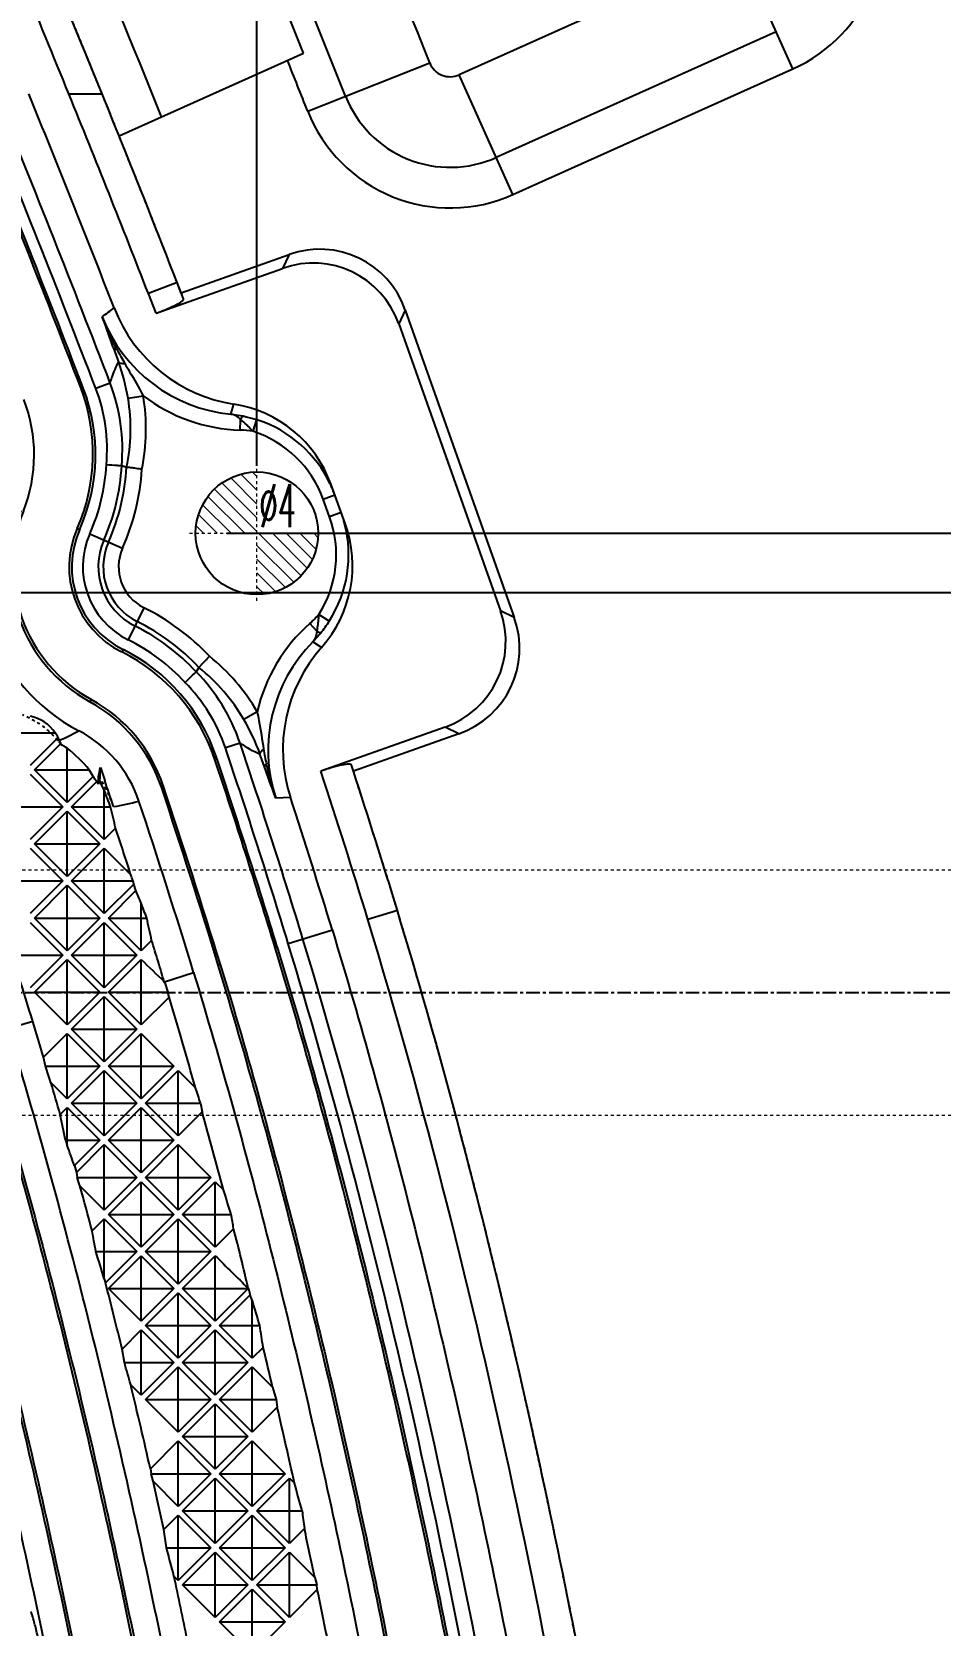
# Model space of a CAD drawing. Header units: millimetres. Extents: x 2089 to 2530, y 1631 to 2074.
# Drawn here: x 2276.1 to 2305.8, y 1880.9 to 1932.9 of the extents above; entities that cross this region are included whole.
import ezdxf

# ---------------------------------------------------------------- set-up
doc = ezdxf.new("R2010")
doc.units = ezdxf.units.MM
doc.linetypes.add('CENTER', pattern=[0.6, 0.375, -0.075, 0.075, -0.075])
doc.linetypes.add('HIDDEN', pattern=[0.2, 0.1, -0.1])
doc.layers.add('cool', color=153, linetype='HIDDEN', lineweight=9)
doc.layers.add('epin', color=13, linetype='Continuous', lineweight=9)
doc.layers.add('DEFAULT_2', color=8, linetype='HIDDEN')
doc.styles.get("Standard").update_dxf_attribs({"font": 'arial.ttf'})
doc.styles.add('TXT05', font='txt.shx', dxfattribs={"width": 0.5, "bigfont": 'gbcbig.shx'})
doc.dimstyles.new('副本 ISO-25-1', dxfattribs={"dimtxt": 5, "dimasz": 5, "dimexe": 0, "dimexo": 0, "dimgap": 0, "dimtad": 1, "dimtxsty": 'Standard', "dimcen": 0, "dimclrd": 4, "dimclre": 4, "dimclrt": 6, "dimazin": 0, "dimtfac": 1, "dimtofl": 0, "dimtmove": 0, "dimatfit": 3, "dimfxl": 0, "dimarcsym": 0})

# ---------------------------------------------------------------- blocks, each defined once
blk = doc.blocks.new('epin_ejp_4')
at = {"layer": 'epin'}
h = blk.add_hatch(dxfattribs=at)
h.set_pattern_fill('_ANSI31', color=123, scale=0.1, angle=90, style=0)
h.set_pattern_definition([(135, (760.4252, 313.6428), (-0.2245064, -0.2245064), [])])
h.paths.add_polyline_path([(0, 2, 0.414214), (-2, 0), (0, 0)])
h.paths.add_polyline_path([(2, 0), (0, 0), (0, -2, 0.414214)])
at = {"layer": 'epin', "color": 1, "linetype": 'CENTER', "ltscale": 0.124395}
for p, q in [((0, -2.2), (0, 2.2)), ((-2.2, 0), (2.2, 0))]:
    blk.add_line(p, q, dxfattribs=at)
at = {"layer": 'epin'}
blk.add_circle((0, 0), 2, dxfattribs=at)
at = {"layer": 'epin', "color": 6, "style": 'TXT05', "width": 0.5}
blk.add_text('%%c4', height=1.4, dxfattribs=at).set_placement((0.08, 0.2))
blk = doc.blocks.new('3')
at = {"color": 1, "linetype": 'CENTER', "ltscale": 1.181757}
blk.add_line((-0.15, -456.331), (189.85, -456.331), dxfattribs=at)
at = {"layer": 'cool', "ltscale": 0.932966}
for p, q in [((14.18, -452.331), (175.52, -452.331)), ((14.18, -460.331), (175.52, -460.331))]:
    blk.add_line(p, q, dxfattribs=at)
blk = doc.blocks.new('*D81')
at = {"color": 4, "linetype": 'Continuous', "lineweight": -2, "transparency": 16777216}
blk.add_line((2319.933, 1901.577), (2357.456, 1901.577), dxfattribs=at)
at = {"layer": 'Defpoints', "color": 0, "transparency": 16777216}
for p in [(2319.933, 1901.577), (2350.286, 1901.577), (2248.301, 1863.577)]:
    blk.add_point(p, dxfattribs=at)
at = {"color": 6, "transparency": 16777216, "insert": (2353.871, 1904.131), "char_height": 5, "attachment_point": 5}
blk.add_mtext('38', dxfattribs=at)
blk = doc.blocks.new('*D104')
at = {"color": 4, "linetype": 'Continuous', "lineweight": -2, "transparency": 16777216}
blk.add_line((2263.119, 1914.627), (2367.196, 1914.627), dxfattribs=at)
at = {"layer": 'Defpoints', "color": 0, "transparency": 16777216}
for p in [(2263.119, 1914.627), (2350.286, 1914.627), (2248.301, 1863.577)]:
    blk.add_point(p, dxfattribs=at)
at = {"color": 6, "transparency": 16777216, "insert": (2358.741, 1917.632), "char_height": 5, "attachment_point": 5}
blk.add_mtext('51,05', dxfattribs=at)
blk = doc.blocks.new('*D105')
at = {"color": 4, "linetype": 'Continuous', "lineweight": -2, "transparency": 16777216}
for p, q in [((2330.286, 1916.555), (2340.286, 1921.944)), ((2340.286, 1921.944), (2367.169, 1921.944)), ((2282.505, 1916.555), (2330.286, 1916.555))]:
    blk.add_line(p, q, dxfattribs=at)
at = {"layer": 'Defpoints', "color": 0, "transparency": 16777216}
for p in [(2350.286, 1921.944), (2282.505, 1916.555), (2248.301, 1863.577)]:
    blk.add_point(p, dxfattribs=at)
at = {"color": 6, "transparency": 16777216, "insert": (2358.728, 1924.949), "char_height": 5, "attachment_point": 5}
blk.add_mtext('52,98', dxfattribs=at)
blk = doc.blocks.new('*D106')
at = {"color": 4, "linetype": 'Continuous', "lineweight": -2, "transparency": 16777216}
blk.add_line((2289.301, 1939.577), (2357.404, 1939.577), dxfattribs=at)
at = {"layer": 'Defpoints', "color": 0, "transparency": 16777216}
for p in [(2289.301, 1939.577), (2350.286, 1939.577), (2248.301, 1863.577)]:
    blk.add_point(p, dxfattribs=at)
at = {"color": 6, "transparency": 16777216, "insert": (2353.845, 1942.13), "char_height": 5, "attachment_point": 5}
blk.add_mtext('76', dxfattribs=at)
blk = doc.blocks.new('*D107')
at = {"color": 4, "linetype": 'Continuous', "lineweight": -2, "transparency": 16777216}
blk.add_line((2248.301, 1951.21), (2367.166, 1951.21), dxfattribs=at)
at = {"layer": 'Defpoints', "color": 0, "transparency": 16777216}
for p in [(2248.301, 1951.21), (2350.286, 1951.21), (2248.301, 1863.577)]:
    blk.add_point(p, dxfattribs=at)
at = {"color": 6, "transparency": 16777216, "insert": (2358.726, 1954.215), "char_height": 5, "attachment_point": 5}
blk.add_mtext('87,63', dxfattribs=at)
blk = doc.blocks.new('*D108')
at = {"color": 4, "linetype": 'Continuous', "lineweight": -2, "transparency": 16777216}
for p, q in [((2248.301, 1967.004), (2330.286, 1967.004)), ((2330.286, 1967.004), (2340.286, 1960.5)), ((2340.286, 1960.5), (2370.573, 1960.5))]:
    blk.add_line(p, q, dxfattribs=at)
at = {"layer": 'Defpoints', "color": 0, "transparency": 16777216}
for p in [(2248.301, 1967.004), (2350.286, 1960.5), (2248.301, 1863.577)]:
    blk.add_point(p, dxfattribs=at)
at = {"color": 6, "transparency": 16777216, "insert": (2360.43, 1963.504), "char_height": 5, "attachment_point": 5}
blk.add_mtext('103,43', dxfattribs=at)
blk = doc.blocks.new('*D109')
at = {"color": 4, "linetype": 'Continuous', "lineweight": -2, "transparency": 16777216}
blk.add_line((2273.301, 1970.577), (2360.863, 1970.577), dxfattribs=at)
at = {"layer": 'Defpoints', "color": 0, "transparency": 16777216}
for p in [(2273.301, 1970.577), (2350.286, 1970.577), (2248.301, 1863.577)]:
    blk.add_point(p, dxfattribs=at)
at = {"color": 6, "transparency": 16777216, "insert": (2355.575, 1973.13), "char_height": 5, "attachment_point": 5}
blk.add_mtext('107', dxfattribs=at)
blk = doc.blocks.new('*D110')
at = {"color": 4, "linetype": 'Continuous', "lineweight": -2, "transparency": 16777216}
blk.add_line((2324.901, 1993.577), (2360.846, 1993.577), dxfattribs=at)
at = {"layer": 'Defpoints', "color": 0, "transparency": 16777216}
for p in [(2324.901, 1993.577), (2350.286, 1993.577), (2248.301, 1863.577)]:
    blk.add_point(p, dxfattribs=at)
at = {"color": 6, "transparency": 16777216, "insert": (2355.566, 1996.132), "char_height": 5, "attachment_point": 5}
blk.add_mtext('130', dxfattribs=at)
blk = doc.blocks.new('*D124')
at = {"color": 4, "linetype": 'Continuous', "lineweight": -2, "transparency": 16777216}
blk.add_line((2289.301, 1942.877), (2289.301, 2024.144), dxfattribs=at)
at = {"layer": 'Defpoints', "color": 0, "transparency": 16777216}
for p in [(2289.301, 2017.746), (2289.301, 1942.877), (2248.301, 1863.577)]:
    blk.add_point(p, dxfattribs=at)
at = {"color": 6, "transparency": 16777216, "insert": (2286.791, 2020.945), "char_height": 5, "attachment_point": 5, "rotation": 90}
blk.add_mtext('41', dxfattribs=at)
blk = doc.blocks.new('*D125')
at = {"color": 4, "linetype": 'Continuous', "lineweight": -2, "transparency": 16777216}
blk.add_line((2283.485, 1918.755), (2283.485, 2034.625), dxfattribs=at)
at = {"layer": 'Defpoints', "color": 0, "transparency": 16777216}
for p in [(2283.485, 2017.746), (2283.485, 1918.755), (2248.301, 1863.577)]:
    blk.add_point(p, dxfattribs=at)
at = {"color": 6, "transparency": 16777216, "insert": (2280.481, 2026.186), "char_height": 5, "attachment_point": 5, "rotation": 90}
blk.add_mtext('35,18', dxfattribs=at)
blk = doc.blocks.new('*D127')
at = {"color": 4, "linetype": 'Continuous', "lineweight": -2, "transparency": 16777216}
blk.add_line((2318.301, 2000.177), (2318.301, 2024.85), dxfattribs=at)
at = {"layer": 'Defpoints', "color": 0, "transparency": 16777216}
for p in [(2318.301, 2017.746), (2318.301, 2000.177), (2248.301, 1863.577)]:
    blk.add_point(p, dxfattribs=at)
at = {"color": 6, "transparency": 16777216, "insert": (2315.748, 2021.298), "char_height": 5, "attachment_point": 5, "rotation": 90}
blk.add_mtext('70', dxfattribs=at)

msp = doc.modelspace()

# ---------------------------------------------------------------- linework, layer by layer
at = {"color": 7, "linetype": 'Continuous'}
for p, q in [((2299.218, 1935.603), (2290.085, 1931.507)), ((2300.969, 1931.698), (2299.218, 1935.603)), ((2300.427, 1932.908), (2291.294, 1928.811)), ((2278.991, 1929.512), (2285.007, 1932.21)), ((2285.143, 1930.32), (2289.122, 1931.898)), ((2291.837, 1927.601), (2290.085, 1931.507)), ((2291.837, 1927.601), (2300.969, 1931.698)), ((2278.991, 1929.512), (2278.928, 1929.668)), ((2281.013, 1924.397), (2284.533, 1925.645)), ((2284.533, 1925.645), (2284.319, 1925.194)), ((2280.193, 1923.732), (2284.319, 1925.194)), ((2280.882, 1924.736), (2279.945, 1924.372)), ((2281.013, 1924.397), (2280.882, 1924.736)), ((2280.193, 1923.732), (2279.945, 1924.372)), ((2281.09, 1924.199), (2281.013, 1924.397)), ((2288.326, 1923.837), (2288.111, 1923.387)), ((2288.326, 1923.837), (2291.881, 1913.81)), ((2288.111, 1923.387), (2291.43, 1914.025)), ((2278.698, 1921.456), (2278.229, 1921.277)), ((2277.737, 1921.309), (2277.822, 1921.284)), ((2279.281, 1920.959), (2279.776, 1921.042)), ((2282.633, 1920.441), (2282.733, 1920.766)), ((2282.942, 1919.918), (2282.953, 1920.266)), ((2283.476, 1920.264), (2283.352, 1919.881)), ((2279.075, 1918.763), (2279.234, 1918.71)), ((2285.646, 1917.672), (2286.024, 1917.809)), ((2286.363, 1916.877), (2285.894, 1918.165)), ((2285.856, 1917.094), (2285.646, 1917.672)), ((2286.234, 1917.231), (2285.856, 1917.094)), ((2277.623, 1916.716), (2277.704, 1916.684)), ((2278.034, 1916.538), (2279.1, 1916.066)), ((2279.799, 1914.13), (2279.28, 1913.085)), ((2285.847, 1913.693), (2285.508, 1913.909)), ((2291.881, 1913.81), (2291.43, 1914.025)), ((2285.445, 1913.353), (2285.212, 1913.615)), ((2279.12, 1912.762), (2279.078, 1912.685)), ((2285.594, 1912.832), (2285.309, 1913.016)), ((2281.591, 1912.179), (2281.502, 1912.037)), ((2278.083, 1911.136), (2278.037, 1911.061)), ((2283.493, 1910.736), (2283.058, 1910.485)), ((2275.021, 1910.049), (2276.902, 1910.049)), ((2277.235, 1909.889), (2277.679, 1910.113)), ((2289.623, 1910.233), (2285.573, 1908.797)), ((2290.073, 1910.018), (2286.631, 1908.797)), ((2290.073, 1910.018), (2289.623, 1910.233)), ((2277.004, 1909.901), (2276.087, 1908.983)), ((2276.229, 1908.841), (2277.086, 1909.699)), ((2277.05, 1909.806), (2277.235, 1909.889)), ((2277.295, 1907.775), (2277.295, 1909.546)), ((2282.934, 1909.715), (2282.458, 1909.554)), ((2282.153, 1909.281), (2282.104, 1909.206)), ((2283.649, 1909.177), (2283.585, 1909.355)), ((2283.743, 1908.911), (2283.649, 1909.177)), ((2286.631, 1908.797), (2286.565, 1908.998)), ((2276.087, 1908.699), (2277.153, 1907.633)), ((2276.229, 1908.841), (2278.014, 1908.841)), ((2277.295, 1907.775), (2276.229, 1908.841)), ((2278.145, 1908.625), (2277.295, 1907.775)), ((2277.437, 1907.633), (2278.257, 1908.453)), ((2278.377, 1908.92), (2278.521, 1908.494)), ((2278.503, 1906.567), (2278.503, 1908.176)), ((2280.428, 1908.325), (2280.378, 1908.251)), ((2284.578, 1907.942), (2284.097, 1907.917)), ((2275.021, 1907.633), (2277.153, 1907.633)), ((2277.153, 1907.633), (2276.087, 1906.567)), ((2276.229, 1906.425), (2277.295, 1907.491)), ((2277.295, 1905.359), (2277.295, 1907.491)), ((2277.295, 1907.491), (2278.361, 1906.425)), ((2277.437, 1907.633), (2278.711, 1907.633)), ((2278.503, 1906.567), (2277.437, 1907.633)), ((2278.875, 1906.939), (2278.503, 1906.567)), ((2276.229, 1906.425), (2278.361, 1906.425)), ((2277.295, 1905.359), (2276.229, 1906.425)), ((2278.361, 1906.425), (2277.295, 1905.359)), ((2276.087, 1906.283), (2277.153, 1905.217)), ((2277.437, 1905.217), (2278.503, 1906.283)), ((2278.503, 1904.151), (2278.503, 1906.283)), ((2278.503, 1906.283), (2279.373, 1905.413)), ((2275.021, 1905.217), (2277.153, 1905.217)), ((2277.153, 1905.217), (2276.087, 1904.151)), ((2276.229, 1904.009), (2277.295, 1905.075)), ((2277.295, 1902.943), (2277.295, 1905.075)), ((2277.295, 1905.075), (2278.361, 1904.009)), ((2277.437, 1905.217), (2279.446, 1905.217)), ((2278.503, 1904.151), (2277.437, 1905.217)), ((2279.469, 1905.117), (2278.503, 1904.151)), ((2278.645, 1904.009), (2279.538, 1904.901)), ((2279.469, 1905.117), (2279.446, 1905.217)), ((2279.538, 1904.901), (2279.469, 1905.117)), ((2279.711, 1902.943), (2279.711, 1904.498)), ((2276.087, 1903.867), (2277.153, 1902.801)), ((2276.229, 1904.009), (2278.361, 1904.009)), ((2277.295, 1902.943), (2276.229, 1904.009)), ((2278.361, 1904.009), (2277.295, 1902.943)), ((2277.437, 1902.801), (2278.503, 1903.867)), ((2278.503, 1901.735), (2278.503, 1903.867)), ((2278.503, 1903.867), (2279.569, 1902.801)), ((2278.645, 1904.009), (2279.89, 1904.009)), ((2279.711, 1902.943), (2278.645, 1904.009)), ((2288.067, 1904.254), (2287.105, 1903.961)), ((2280.049, 1903.281), (2279.711, 1902.943)), ((2285.946, 1903.609), (2284.508, 1903.171)), ((2275.471, 1902.801), (2277.153, 1902.801)), ((2277.153, 1902.801), (2276.087, 1901.735)), ((2277.437, 1902.801), (2279.569, 1902.801)), ((2278.503, 1901.735), (2277.437, 1902.801)), ((2279.569, 1902.801), (2278.503, 1901.735)), ((2284.147, 1903.061), (2284.08, 1903.041)), ((2276.229, 1901.593), (2277.295, 1902.659)), ((2277.295, 1900.527), (2277.295, 1902.659)), ((2277.295, 1902.659), (2278.361, 1901.593)), ((2278.645, 1901.593), (2279.711, 1902.659)), ((2279.711, 1900.527), (2279.711, 1902.659)), ((2280.465, 1901.932), (2281.42, 1902.232)), ((2282.291, 1902.497), (2282.224, 1902.476)), ((2280.477, 1901.893), (2280.583, 1901.593)), ((2276.229, 1901.593), (2278.361, 1901.593)), ((2277.295, 1900.527), (2276.229, 1901.593)), ((2278.361, 1901.593), (2277.295, 1900.527)), ((2277.437, 1900.385), (2278.503, 1901.451)), ((2278.503, 1899.319), (2278.503, 1901.451)), ((2278.503, 1901.451), (2279.569, 1900.385)), ((2278.645, 1901.593), (2280.583, 1901.593)), ((2279.711, 1900.527), (2278.645, 1901.593)), ((2280.617, 1901.432), (2279.711, 1900.527)), ((2280.617, 1901.432), (2280.583, 1901.593)), ((2276.172, 1900.635), (2275.374, 1900.392)), ((2276.522, 1899.469), (2277.295, 1900.243)), ((2277.295, 1898.111), (2277.295, 1900.243)), ((2277.295, 1900.243), (2278.361, 1899.177)), ((2277.437, 1900.385), (2279.569, 1900.385)), ((2278.503, 1899.319), (2277.437, 1900.385)), ((2279.569, 1900.385), (2278.503, 1899.319)), ((2278.645, 1899.177), (2279.711, 1900.243)), ((2279.711, 1898.111), (2279.711, 1900.243)), ((2279.711, 1900.243), (2280.777, 1899.177)), ((2276.586, 1899.177), (2276.522, 1899.469)), ((2276.586, 1899.177), (2278.361, 1899.177)), ((2278.361, 1899.177), (2277.295, 1898.111)), ((2278.645, 1899.177), (2280.777, 1899.177)), ((2279.711, 1898.111), (2278.645, 1899.177)), ((2280.777, 1899.177), (2279.711, 1898.111)), ((2277.295, 1898.111), (2276.766, 1898.64)), ((2277.437, 1897.969), (2278.503, 1899.034)), ((2278.503, 1896.903), (2278.503, 1899.034)), ((2278.503, 1899.034), (2279.569, 1897.969)), ((2279.853, 1897.969), (2280.919, 1899.034)), ((2280.919, 1896.903), (2280.919, 1899.034)), ((2280.919, 1899.034), (2281.481, 1898.473)), ((2277.066, 1897.598), (2277.295, 1897.826)), ((2277.295, 1896.586), (2277.295, 1897.826)), ((2277.295, 1897.826), (2278.361, 1896.76)), ((2278.503, 1896.903), (2277.437, 1897.969)), ((2277.437, 1897.969), (2279.569, 1897.969)), ((2279.569, 1897.969), (2278.503, 1896.903)), ((2278.645, 1896.76), (2279.711, 1897.826)), ((2279.711, 1895.694), (2279.711, 1897.826)), ((2279.711, 1897.826), (2280.777, 1896.76)), ((2279.853, 1897.969), (2281.649, 1897.969)), ((2280.919, 1896.903), (2279.853, 1897.969)), ((2281.702, 1897.685), (2280.919, 1896.903)), ((2281.649, 1897.969), (2281.702, 1897.685)), ((2277.239, 1896.76), (2277.295, 1896.586)), ((2277.239, 1896.76), (2278.361, 1896.76)), ((2278.361, 1896.76), (2277.533, 1895.933)), ((2277.595, 1895.71), (2278.503, 1896.618)), ((2278.503, 1894.486), (2278.503, 1896.618)), ((2278.503, 1896.618), (2279.569, 1895.552)), ((2279.711, 1895.694), (2278.645, 1896.76)), ((2278.645, 1896.76), (2280.777, 1896.76)), ((2280.777, 1896.76), (2279.711, 1895.694)), ((2279.853, 1895.552), (2280.919, 1896.618)), ((2280.919, 1894.486), (2280.919, 1896.618)), ((2280.919, 1896.618), (2281.985, 1895.552)), ((2277.533, 1895.933), (2277.595, 1895.71)), ((2277.595, 1895.71), (2277.626, 1895.552)), ((2277.626, 1895.552), (2279.569, 1895.552)), ((2277.713, 1895.276), (2277.626, 1895.552)), ((2279.569, 1895.552), (2278.503, 1894.486)), ((2280.919, 1894.486), (2279.853, 1895.552)), ((2279.853, 1895.552), (2281.985, 1895.552)), ((2281.985, 1895.552), (2280.919, 1894.486)), ((2278.503, 1894.486), (2277.713, 1895.276)), ((2278.645, 1894.344), (2279.711, 1895.41)), ((2279.711, 1893.278), (2279.711, 1895.41)), ((2279.711, 1895.41), (2280.777, 1894.344)), ((2281.061, 1894.344), (2282.127, 1895.41)), ((2282.127, 1893.278), (2282.127, 1895.41)), ((2282.127, 1895.41), (2282.393, 1895.145)), ((2278.107, 1893.806), (2278.503, 1894.202)), ((2278.503, 1892.241), (2278.503, 1894.202)), ((2278.503, 1894.202), (2279.569, 1893.136)), ((2279.711, 1893.278), (2278.645, 1894.344)), ((2278.645, 1894.344), (2280.777, 1894.344)), ((2280.777, 1894.344), (2279.711, 1893.278)), ((2279.853, 1893.136), (2280.919, 1894.202)), ((2280.919, 1892.07), (2280.919, 1894.202)), ((2280.919, 1894.202), (2281.985, 1893.136)), ((2282.127, 1893.278), (2281.061, 1894.344)), ((2281.061, 1894.344), (2282.645, 1894.344)), ((2282.725, 1893.876), (2282.127, 1893.278)), ((2278.232, 1893.136), (2279.569, 1893.136)), ((2279.569, 1893.136), (2278.546, 1892.114)), ((2278.645, 1891.928), (2279.711, 1892.994)), ((2279.711, 1890.862), (2279.711, 1892.994)), ((2279.711, 1892.994), (2280.777, 1891.928)), ((2280.919, 1892.07), (2279.853, 1893.136)), ((2279.853, 1893.136), (2281.985, 1893.136)), ((2281.985, 1893.136), (2280.919, 1892.07)), ((2281.061, 1891.928), (2282.127, 1892.994)), ((2282.127, 1890.862), (2282.127, 1892.994)), ((2278.503, 1892.241), (2278.546, 1892.114)), ((2279.711, 1890.862), (2278.645, 1891.928)), ((2278.645, 1891.928), (2280.777, 1891.928)), ((2280.777, 1891.928), (2279.711, 1890.862)), ((2282.127, 1890.862), (2281.061, 1891.928)), ((2281.061, 1891.928), (2283.198, 1891.925)), ((2283.203, 1891.929), (2282.127, 1890.862)), ((2279.853, 1890.72), (2280.919, 1891.786)), ((2280.919, 1889.654), (2280.919, 1891.786)), ((2280.919, 1891.786), (2281.985, 1890.72)), ((2282.269, 1890.72), (2283.27, 1891.721)), ((2283.335, 1891.536), (2283.27, 1891.721)), ((2283.335, 1889.654), (2283.335, 1891.536)), ((2279.087, 1889.953), (2279.711, 1890.578)), ((2279.711, 1888.446), (2279.711, 1890.578)), ((2279.711, 1890.578), (2280.777, 1889.512)), ((2279.853, 1890.72), (2281.985, 1890.72)), ((2280.919, 1889.654), (2279.853, 1890.72)), ((2281.985, 1890.72), (2280.919, 1889.654)), ((2281.061, 1889.512), (2282.127, 1890.578)), ((2282.127, 1888.446), (2282.127, 1890.578)), ((2282.127, 1890.578), (2283.193, 1889.512)), ((2282.269, 1890.72), (2283.579, 1890.72)), ((2283.335, 1889.654), (2282.269, 1890.72)), ((2279.161, 1889.512), (2279.087, 1889.953)), ((2283.689, 1890.007), (2283.335, 1889.654)), ((2279.161, 1889.512), (2280.777, 1889.512)), ((2280.777, 1889.512), (2279.711, 1888.446)), ((2279.853, 1888.304), (2280.919, 1889.37)), ((2280.919, 1887.238), (2280.919, 1889.37)), ((2280.919, 1889.37), (2281.985, 1888.304)), ((2281.061, 1889.512), (2283.193, 1889.512)), ((2282.127, 1888.446), (2281.061, 1889.512)), ((2283.193, 1889.512), (2282.127, 1888.446)), ((2282.269, 1888.304), (2283.335, 1889.37)), ((2283.335, 1887.238), (2283.335, 1889.37)), ((2283.335, 1889.37), (2283.997, 1888.708)), ((2279.711, 1888.446), (2279.368, 1888.789)), ((2283.997, 1888.708), (2284.113, 1888.304)), ((2279.853, 1888.304), (2281.985, 1888.304)), ((2280.919, 1887.238), (2279.853, 1888.304)), ((2281.985, 1888.304), (2280.919, 1887.238)), ((2282.269, 1888.304), (2284.113, 1888.304)), ((2283.335, 1887.238), (2282.269, 1888.304)), ((2284.113, 1888.304), (2284.15, 1888.052)), ((2281.061, 1887.096), (2282.127, 1888.162)), ((2282.127, 1886.03), (2282.127, 1888.162)), ((2282.127, 1888.162), (2283.193, 1887.096)), ((2284.15, 1888.052), (2283.335, 1887.238)), ((2280.009, 1886.043), (2280.919, 1886.954)), ((2280.919, 1884.822), (2280.919, 1886.954)), ((2280.919, 1886.954), (2281.985, 1885.888)), ((2281.061, 1887.096), (2283.193, 1887.096)), ((2282.127, 1886.03), (2281.061, 1887.096)), ((2283.193, 1887.096), (2282.127, 1886.03)), ((2282.269, 1885.888), (2283.335, 1886.954)), ((2283.335, 1884.822), (2283.335, 1886.954)), ((2283.335, 1886.954), (2284.401, 1885.888)), ((2280.009, 1886.043), (2280.033, 1885.888)), ((2280.033, 1885.888), (2281.985, 1885.888)), ((2280.1, 1885.641), (2280.033, 1885.888)), ((2280.919, 1884.822), (2280.1, 1885.641)), ((2281.985, 1885.888), (2280.919, 1884.822)), ((2281.061, 1884.679), (2282.127, 1885.745)), ((2282.127, 1883.614), (2282.127, 1885.745)), ((2282.127, 1885.745), (2283.193, 1884.679)), ((2282.269, 1885.888), (2284.401, 1885.888)), ((2283.335, 1884.822), (2282.269, 1885.888)), ((2284.401, 1885.888), (2283.335, 1884.822)), ((2283.478, 1884.679), (2284.544, 1885.745)), ((2284.544, 1883.614), (2284.544, 1885.745)), ((2284.544, 1885.745), (2284.71, 1885.579)), ((2281.061, 1884.679), (2283.193, 1884.679)), ((2282.127, 1883.614), (2281.061, 1884.679)), ((2283.193, 1884.679), (2282.127, 1883.614)), ((2283.478, 1884.679), (2284.957, 1884.679)), ((2284.544, 1883.614), (2283.478, 1884.679)), ((2280.45, 1884.068), (2280.919, 1884.537)), ((2280.919, 1882.405), (2280.919, 1884.537)), ((2280.919, 1884.537), (2281.985, 1883.471)), ((2282.269, 1883.471), (2283.335, 1884.537)), ((2283.335, 1882.405), (2283.335, 1884.537)), ((2283.335, 1884.537), (2284.401, 1883.471)), ((2285.033, 1884.103), (2284.544, 1883.614)), ((2280.537, 1883.471), (2281.985, 1883.471)), ((2281.985, 1883.471), (2280.919, 1882.405)), ((2281.061, 1882.263), (2282.127, 1883.329)), ((2282.127, 1881.197), (2282.127, 1883.329)), ((2282.127, 1883.329), (2283.193, 1882.263)), ((2282.269, 1883.471), (2284.401, 1883.471)), ((2283.335, 1882.405), (2282.269, 1883.471)), ((2284.401, 1883.471), (2283.335, 1882.405)), ((2283.478, 1882.263), (2284.544, 1883.329)), ((2284.544, 1881.197), (2284.544, 1883.329)), ((2284.544, 1883.329), (2285.374, 1882.499)), ((2280.919, 1882.405), (2280.779, 1882.545)), ((2285.374, 1882.499), (2285.436, 1882.263)), ((2281.061, 1882.263), (2283.193, 1882.263)), ((2282.127, 1881.197), (2281.061, 1882.263)), ((2283.193, 1882.263), (2282.127, 1881.197)), ((2282.269, 1881.055), (2283.335, 1882.121)), ((2283.335, 1879.989), (2283.335, 1882.121)), ((2283.335, 1882.121), (2284.401, 1881.055)), ((2283.478, 1882.263), (2285.436, 1882.263)), ((2284.544, 1881.197), (2283.478, 1882.263)), ((2285.455, 1882.109), (2284.544, 1881.197)), ((2285.455, 1882.109), (2285.436, 1882.263)), ((2282.269, 1881.055), (2284.401, 1881.055)), ((2283.335, 1879.989), (2282.269, 1881.055)), ((2284.401, 1881.055), (2283.335, 1879.989))]:
    msp.add_line(p, q, dxfattribs=at)
msp.add_circle((2283.485, 1916.555), 2, dxfattribs=at)
for centre, radius, start, end in [((1867.465, 1764.662), 453.61, 21.63415, 23.77884), ((1867.465, 1764.662), 449.903, 21.86424, 23.77512), ((1867.465, 1764.662), 450.655, 21.63415, 23.77884), ((1867.465, 1764.662), 444.829, 21.83807, 23.77076), ((2298.923, 1936.26), 5, 294.1572, 21.6885), ((1780.688, 1728.77), 537.218, 21.96004, 22.73977), ((1867.465, 1764.662), 449.329, 21.63415, 21.86131), ((2289.79, 1932.164), 0.719, 201.6341, 294.1572), ((1871.396, 1765.493), 435.191, 20.97996, 22.3332), ((1871.338, 1765.471), 435.324, 20.97279, 22.33318), ((1866.052, 1763.333), 441.403, 20.9667, 22.30896), ((1867.398, 1763.86), 440.459, 20.96519, 22.28517), ((1855.691, 1759.161), 454.076, 21.27311, 22.22187), ((1860.435, 1761.019), 450.192, 21.27543, 22.16761), ((2289.79, 1932.164), 3.674, 201.6341, 294.1572), ((2289.79, 1932.164), 5, 201.6341, 294.1572), ((1870.213, 1764.886), 440.682, 21.26813, 21.93594), ((2283.118, 1925.438), 5.02, 201.264, 264.4554), ((2283.506, 1925.727), 5.021, 201.2667, 261.1737), ((2478.055, 1994.53), 211.834, 199.84446, 199.98093), ((2288.308, 1927.48), 10.604, 207.6561, 210.5039), ((2272.532, 1919.833), 6.843, 9.4705, 19.7478), ((2273.042, 1919.292), 6.055, 354.9821, 20.9394), ((2271.197, 1919.118), 5.021, 338.4708, 21.0319), ((2272.112, 1919.151), 6.025, 336.1627, 20.9887), ((2272.196, 1919.126), 6.025, 336.0961, 20.9807), ((2273.04, 1919.293), 5.556, 354.8815, 20.9253), ((2273.293, 1919.961), 6.071, 348.1081, 9.4632), ((2273.307, 1919.96), 6.559, 348.4278, 9.5017), ((2283.121, 1925.441), 5.526, 232.7531, 268.1436), ((2282.113, 1916.79), 4.024, 19.984, 81.0968), ((2282.824, 1916.315), 3.605, 81.5712, 88.1294), ((2280.55, 1917.365), 3.767, 41.9173, 44.8524), ((2282.242, 1916.434), 3.621, 19.989, 72.1501), ((2282.251, 1916.461), 3.995, 71.506, 72.1565), ((2282.243, 1916.434), 4.023, 25.3527, 71.5121), ((2272.197, 1919.126), 6.385, 336.0974, 357.0537), ((2272.197, 1919.126), 6.887, 336.0929, 356.9773), ((2272.195, 1919.126), 7.051, 336.0953, 356.6184), ((2272.195, 1919.126), 7.553, 336.0947, 356.3372), ((2280.461, 1915.463), 6.03, 157.1449, 242.4567), ((2280.461, 1915.463), 5.025, 158.5138, 241.1626), ((2280.461, 1915.463), 4.937, 158.4644, 241.2109), ((2282.453, 1915.854), 3.621, 327.5067, 20.0121), ((2282.582, 1915.5), 4.024, 318.4907, 20.0157), ((2282.454, 1915.854), 4.023, 327.4985, 14.678), ((2280.461, 1915.463), 3.103, 156.1657, 243.5239), ((2280.461, 1915.463), 3.015, 156.0866, 243.5967), ((2280.461, 1915.463), 2.655, 156.0812, 243.6048), ((2280.461, 1915.463), 2.152, 156.0925, 243.5967), ((2280.461, 1915.463), 1.99, 156.0925, 243.5967), ((2280.461, 1915.463), 1.488, 156.0959, 243.6076), ((2276.441, 1907.366), 7.049, 43.0631, 63.5969), ((2276.44, 1907.365), 7.553, 43.3457, 63.5925), ((2282.824, 1916.315), 3.605, 311.4935, 318.1185), ((2282.324, 1915.938), 4.178, 320.9861, 327.4855), ((2276.44, 1907.365), 6.888, 42.708, 63.595), ((2288.871, 1909.476), 5.524, 131.479, 166.8163), ((2276.391, 1907.292), 6.025, 18.5273, 63.5223), ((2276.441, 1907.366), 6.025, 18.5368, 63.5972), ((2276.441, 1907.366), 6.386, 42.6378, 63.5919), ((2288.869, 1909.476), 5.02, 135.1544, 198.0905), ((2289.351, 1909.501), 5.021, 138.4153, 198.0866), ((2277.813, 1907.426), 6.071, 30.2526, 51.5281), ((2277.826, 1907.438), 6.557, 30.2033, 51.2175), ((2277.195, 1907.778), 5.555, 18.6451, 44.7806), ((2277.197, 1907.781), 6.054, 18.6322, 44.6754), ((2275.615, 1906.662), 5.021, 18.446, 61.1607), ((2275.665, 1906.735), 5.021, 18.4557, 61.211), ((2275.819, 1906.544), 4.025, 18.4958, 62.5772), ((2277.225, 1907.075), 6.757, 19.7247, 30.3156), ((2275.79, 1909.289), 1.359, 17.5214, 26.7276), ((2274.698, 1905.524), 4.788, 57.1483, 59.9781), ((2274.633, 1906.113), 4.344, 38.912, 52.2173), ((2067.864, 1837.148), 226.48, 16.94872, 18.64478), ((2067.858, 1837.147), 226.989, 16.9486, 18.64474), ((2285.368, 1913.349), 4.374, 236.1897, 245.9505), ((2294.242, 1911.214), 10.673, 189.1483, 191.7931), ((2052.367, 1832.186), 242.305, 17.00295, 18.53394), ((2052.367, 1832.186), 242.375, 17.00294, 18.54697), ((2274.859, 1906.778), 3.769, 29.3445, 33.1875), ((2274.84, 1906.341), 4.018, 31.7288, 34.6575), ((2274.831, 1905.842), 4.308, 36.0025, 37.3165), ((2275.464, 1908.525), 2.856, 356.9687, 2.0892), ((2275.689, 1909.389), 2.817, 338.8713, 341.46), ((2275.79, 1909.289), 2.613, 345.3683, 351.8699), ((2274.419, 1908.868), 3.958, 354.5737, 0.7483), ((2064.765, 1836.172), 225.66, 18.46414, 18.69259), ((2050.975, 1831.829), 246.902, 16.98681, 18.16394), ((2069.634, 1837.741), 228.335, 16.93566, 18.1313), ((2053.584, 1832.578), 239.086, 16.99913, 18.45204), ((2053.584, 1832.578), 239.157, 16.99913, 18.46506), ((2067.877, 1837.136), 227.976, 16.95242, 18.09445), ((2276.66, 1919.653), 12.203, 280.1381, 284.12), ((2064.722, 1836.159), 226.548, 16.9569, 18.44056), ((2064.771, 1836.174), 225.496, 17.88168, 18.2896), ((2077.094, 1840.053), 208.091, 16.92549, 17.34852), ((2100.698, 1847.287), 187.89, 15.80881, 16.74886), ((2107.106, 1849.194), 176.719, 16.52877, 16.9232), ((2090.573, 1836.377), 196.327, 18.48975, 18.65508), ((2098.165, 1846.564), 186.039, 15.92149, 16.25539), ((2077.347, 1830.188), 215.251, 18.3541, 18.49567), ((2080.653, 1856.799), 200.606, 11.49053, 11.73472), ((2083.5, 1842.446), 205.756, 14.84008, 15.57312), ((2099.685, 1831.39), 189.198, 19.94626, 20.15681), ((2079.658, 1841.42), 205.247, 14.78746, 15.21237), ((2058.357, 1824.043), 235.048, 17.4031, 17.60779), ((2053.63, 1855.149), 232.345, 9.59476, 9.71196), ((2059.73, 1852.725), 222.207, 10.47835, 10.65408), ((2055.886, 1825.341), 232.452, 16.72625, 16.95684), ((2060.24, 1836.394), 225.305, 13.75201, 14.31831), ((2036.863, 1817.457), 257.364, 16.53889, 16.72841), ((2030.865, 1851.498), 255.739, 8.66063, 8.82218), ((2044.552, 1832.58), 245.935, 13.19247, 13.50351), ((2034.179, 1818.959), 254.939, 15.8969, 16.06597), ((2038.734, 1831.199), 247.43, 12.8063, 13.45912), ((2028.746, 1828.912), 262.161, 12.48314, 13.03731), ((2022.421, 1827.489), 264.159, 12.36775, 12.7172), ((1996.519, 1805.934), 298.994, 15.27011, 15.44889), ((1997.083, 1842.47), 286.404, 8.23072, 8.35135), ((2008.425, 1824.442), 282.968, 11.83955, 12.17144), ((1993.268, 1807.775), 297.074, 14.57747, 14.7621), ((2006.886, 1824.114), 280.057, 11.60526, 12.04272), ((2002.565, 1823.222), 288.954, 11.22363, 11.75884)]:
    msp.add_arc(centre, radius, start, end, dxfattribs=at)
for centre, major_axis, ratio, start_param, end_param in [((2285.49, 1922.77), (1.316, 2.761), 0.980815, -0.775713, 0.775713), ((2285.275, 1922.319), (-1.316, -2.761), 0.980815, 2.36588, 3.917306), ((2288.555, 1913.068), (-2.761, 1.316), 0.980815, 2.36588, 3.917306), ((2289.006, 1912.854), (2.761, -1.316), 0.980815, -0.775713, 0.775713), ((2275.852, 1909.352), (0.891, 0.891), 0.997558, -0.199128, 0.599247), ((2275.856, 1909.223), (-0.945, 0.945), 0.997558, -1.822597, -1.687408), ((2275.721, 1909.359), (0.997, -0.997), 0.997558, 1.008834, 1.030171), ((2080.759, 1820.13), (160.593, -146.699), 0.994255, 1.161221, 1.162828), ((2046.536, 1817.85), (171.211, 181.017), 0.995065, -0.44616, -0.443819), ((2047.258, 1853.78), (-160.072, 176.917), 0.994803, -2.078427, -2.075434), ((2046.548, 1817.863), (171.087, 180.886), 0.995065, -0.456347, -0.455505), ((2080.731, 1820.156), (160.327, -146.456), 0.994255, 1.143306, 1.145331), ((2046.548, 1817.863), (171.087, 180.886), 0.995065, -0.461538, -0.459438), ((2047.234, 1853.807), (-160.314, 177.184), 0.994803, -2.094602, -2.09148)]:
    msp.add_ellipse(centre, major_axis=major_axis, ratio=ratio, start_param=start_param, end_param=end_param, dxfattribs=at)
for points, knots in [([(2277.351, 1930.884), (2276.34, 1933.366), (2274.283, 1938.313), (2272.168, 1943.237), (2271.056, 1945.674)], [0, 0, 0, 0, 0.500151, 1, 1, 1, 1]), ([(2277.351, 1930.884), (2277.481, 1930.884), (2277.725, 1930.891), (2278.052, 1930.889), (2278.282, 1930.89), (2278.398, 1930.889), (2278.432, 1930.89)], [0, 0, 0, 0, 0.360936, 0.678274, 0.905628, 1, 1, 1, 1]), ([(2280.193, 1923.732), (2280.315, 1923.775), (2280.537, 1923.86), (2280.792, 1923.975), (2280.952, 1924.064), (2281.023, 1924.11), (2281.063, 1924.145), (2281.084, 1924.167), (2281.094, 1924.189), (2281.09, 1924.199)], [0, 0, 0, 0, 0.37524, 0.693119, 0.815512, 0.907685, 0.941804, 0.967965, 1, 1, 1, 1]), ([(2278.8, 1922.62), (2278.77, 1922.704), (2278.649, 1923.037), (2278.53, 1923.37), (2278.44, 1923.618)], [0, 0, 0, 0, 0.25353, 1, 1, 1, 1]), ([(2278.8, 1922.62), (2278.804, 1922.612), (2278.834, 1922.577), (2278.881, 1922.564), (2278.916, 1922.559)], [0, 0, 0, 0, 0.20173, 1, 1, 1, 1]), ([(2278.698, 1921.457), (2278.718, 1921.52), (2278.795, 1921.755), (2278.889, 1921.984), (2278.972, 1922.145)], [0, 0, 0, 0, 0.267836, 1, 1, 1, 1]), ([(2278.972, 1922.145), (2278.985, 1922.122), (2279.059, 1922.092), (2279.128, 1922.095), (2279.172, 1922.098)], [0, 0, 0, 0, 0.377412, 1, 1, 1, 1]), ([(2279.172, 1922.098), (2279.225, 1922.007), (2279.432, 1921.658), (2279.638, 1921.308), (2279.776, 1921.042)], [0, 0, 0, 0, 0.260717, 1, 1, 1, 1]), ([(2282.632, 1920.442), (2282.666, 1920.438), (2282.797, 1920.423), (2282.926, 1920.401), (2283.022, 1920.382)], [0, 0, 0, 0, 0.259353, 1, 1, 1, 1]), ([(2282.953, 1920.266), (2282.905, 1920.311), (2282.81, 1920.391), (2282.69, 1920.433), (2282.633, 1920.441)], [0, 0, 0, 0, 0.530124, 1, 1, 1, 1]), ([(2283.022, 1920.382), (2283.017, 1920.382), (2283.004, 1920.372), (2282.979, 1920.335), (2282.964, 1920.296), (2282.953, 1920.266)], [0, 0, 0, 0, 0.111035, 0.309592, 1, 1, 1, 1]), ([(2283.22, 1920.021), (2283.198, 1920.044), (2283.111, 1920.128), (2283.021, 1920.209), (2282.953, 1920.266)], [0, 0, 0, 0, 0.260813, 1, 1, 1, 1]), ([(2283.022, 1920.382), (2283.058, 1920.374), (2283.211, 1920.341), (2283.362, 1920.3), (2283.476, 1920.264)], [0, 0, 0, 0, 0.239009, 1, 1, 1, 1]), ([(2278.573, 1918.798), (2278.69, 1918.79), (2278.858, 1918.777), (2279.025, 1918.767), (2279.075, 1918.763)], [0, 0, 0, 0, 0.70096, 1, 1, 1, 1]), ([(2279.733, 1918.644), (2279.67, 1918.652), (2279.553, 1918.668), (2279.4, 1918.688), (2279.297, 1918.704), (2279.247, 1918.708), (2279.234, 1918.71)], [0, 0, 0, 0, 0.378313, 0.700612, 0.918805, 1, 1, 1, 1]), ([(2285.445, 1913.353), (2285.453, 1913.396), (2285.471, 1913.508), (2285.495, 1913.693), (2285.504, 1913.836), (2285.508, 1913.909)], [0, 0, 0, 0, 0.234385, 0.610637, 1, 1, 1, 1]), ([(2285.309, 1913.017), (2285.329, 1913.038), (2285.366, 1913.084), (2285.405, 1913.165), (2285.429, 1913.255), (2285.44, 1913.319), (2285.445, 1913.353)], [0, 0, 0, 0, 0.240199, 0.474447, 0.724032, 1, 1, 1, 1]), ([(2285.57, 1913.309), (2285.55, 1913.283), (2285.466, 1913.183), (2285.378, 1913.086), (2285.309, 1913.015)], [0, 0, 0, 0, 0.24789, 1, 1, 1, 1]), ([(2285.57, 1913.309), (2285.566, 1913.305), (2285.549, 1913.305), (2285.507, 1913.318), (2285.471, 1913.337), (2285.445, 1913.353)], [0, 0, 0, 0, 0.119736, 0.327815, 1, 1, 1, 1]), ([(2281.591, 1912.179), (2281.599, 1912.19), (2281.621, 1912.21), (2281.654, 1912.248), (2281.716, 1912.314), (2281.81, 1912.416), (2281.89, 1912.502), (2281.933, 1912.549)], [0, 0, 0, 0, 0.081187, 0.17486, 0.299389, 0.621674, 1, 1, 1, 1]), ([(2281.139, 1911.69), (2281.182, 1911.732), (2281.304, 1911.846), (2281.426, 1911.96), (2281.501, 1912.036)], [0, 0, 0, 0, 0.362345, 1, 1, 1, 1]), ([(2283.493, 1910.736), (2283.513, 1910.64), (2283.593, 1910.235), (2283.654, 1909.827), (2283.704, 1909.516)], [0, 0, 0, 0, 0.238029, 1, 1, 1, 1]), ([(2283.585, 1909.355), (2283.581, 1909.381), (2283.617, 1909.45), (2283.67, 1909.492), (2283.704, 1909.517)], [0, 0, 0, 0, 0.380341, 1, 1, 1, 1]), ([(2283.743, 1908.911), (2283.742, 1908.92), (2283.742, 1908.966), (2283.77, 1909.006), (2283.794, 1909.032)], [0, 0, 0, 0, 0.199493, 1, 1, 1, 1]), ([(2286.565, 1908.998), (2286.561, 1909.009), (2286.54, 1909.019), (2286.509, 1909.024), (2286.457, 1909.026), (2286.372, 1909.017), (2286.192, 1908.985), (2285.921, 1908.914), (2285.694, 1908.84), (2285.573, 1908.797)], [0, 0, 0, 0, 0.032054, 0.058171, 0.092233, 0.184297, 0.306625, 0.624473, 1, 1, 1, 1]), ([(2284.098, 1907.916), (2284.069, 1907.998), (2283.951, 1908.33), (2283.832, 1908.661), (2283.743, 1908.911)], [0, 0, 0, 0, 0.247046, 1, 1, 1, 1]), ([(2295.28, 1866.612), (2294.325, 1872.918), (2292.057, 1885.474), (2288.96, 1897.863), (2287.105, 1903.961)], [0, 0, 0, 0, 0.500126, 1, 1, 1, 1]), ([(2296.274, 1866.762), (2295.588, 1871.288), (2294.086, 1879.993), (2291.368, 1892.501), (2289.222, 1900.454), (2288.066, 1904.254)], [0, 0, 0, 0, 0.358081, 0.690819, 1, 1, 1, 1]), ([(2280.46, 1901.93), (2280.392, 1902.155), (2280.261, 1902.607), (2280.119, 1903.056), (2280.049, 1903.281)], [0, 0, 0, 0, 0.500002, 1, 1, 1, 1]), ([(2293.069, 1866.436), (2292.123, 1872.66), (2289.876, 1885.058), (2286.821, 1897.292), (2284.988, 1903.317)], [0, 0, 0, 0, 0.499935, 1, 1, 1, 1]), ([(2285.946, 1903.609), (2286.87, 1900.574), (2288.56, 1894.456), (2290.719, 1885.186), (2292.563, 1875.848), (2293.605, 1869.588), (2294.08, 1866.452)], [0, 0, 0, 0, 0.249999, 0.499999, 0.749999, 1, 1, 1, 1]), ([(2292.31, 1865.097), (2291.835, 1868.3), (2290.79, 1874.693), (2288.93, 1884.229), (2286.742, 1893.696), (2285.023, 1899.943), (2284.08, 1903.041)], [0, 0, 0, 0, 0.249998, 0.5, 0.750004, 1, 1, 1, 1]), ([(2284.147, 1903.061), (2285.092, 1899.957), (2286.814, 1893.697), (2289.006, 1884.21), (2290.869, 1874.654), (2291.914, 1868.247), (2292.39, 1865.037)], [0, 0, 0, 0, 0.249996, 0.5, 0.750002, 1, 1, 1, 1]), ([(2292.573, 1866.36), (2292.101, 1869.467), (2290.056, 1881.865), (2287.251, 1894.155), (2284.508, 1903.171)], [0, 0, 0, 0, 0.250091, 1, 1, 1, 1]), ([(2281.42, 1902.232), (2282.306, 1899.32), (2283.931, 1893.452), (2286.012, 1884.561), (2287.795, 1875.605), (2288.808, 1869.602), (2289.272, 1866.595)], [0, 0, 0, 0, 0.249997, 0.500001, 0.750002, 1, 1, 1, 1]), ([(2290.298, 1865.437), (2289.828, 1868.563), (2288.798, 1874.803), (2286.969, 1884.112), (2284.825, 1893.353), (2283.144, 1899.451), (2282.224, 1902.476)], [0, 0, 0, 0, 0.249998, 0.5, 0.750004, 1, 1, 1, 1]), ([(2282.291, 1902.497), (2283.213, 1899.466), (2284.898, 1893.355), (2287.045, 1884.095), (2288.876, 1874.768), (2289.907, 1868.515), (2290.377, 1865.383)], [0, 0, 0, 0, 0.249996, 0.5, 0.750002, 1, 1, 1, 1]), ([(2274.557, 1900.143), (2275.562, 1896.842), (2277.374, 1890.177), (2278.881, 1883.44), (2279.575, 1880.059)], [0, 0, 0, 0, 0.499993, 1, 1, 1, 1]), ([(2280.412, 1880.231), (2279.716, 1883.624), (2278.202, 1890.388), (2276.383, 1897.078), (2275.374, 1900.392)], [0, 0, 0, 0, 0.500008, 1, 1, 1, 1]), ([(2279.506, 1880.045), (2278.813, 1883.425), (2277.306, 1890.16), (2275.494, 1896.822), (2274.49, 1900.123)], [0, 0, 0, 0, 0.500007, 1, 1, 1, 1]), ([(2271.78, 1899.298), (2272.771, 1896.042), (2274.557, 1889.47), (2276.044, 1882.826), (2276.728, 1879.492)], [0, 0, 0, 0, 0.499992, 1, 1, 1, 1]), ([(2277.565, 1879.664), (2276.878, 1883.011), (2275.385, 1889.681), (2273.592, 1896.278), (2272.597, 1899.547)], [0, 0, 0, 0, 0.500007, 1, 1, 1, 1]), ([(2272.665, 1899.567), (2273.659, 1896.298), (2275.453, 1889.698), (2276.947, 1883.026), (2277.634, 1879.678)], [0, 0, 0, 0, 0.499993, 1, 1, 1, 1]), ([(2283.203, 1891.929), (2283.122, 1892.254), (2282.98, 1892.907), (2282.808, 1893.552), (2282.725, 1893.876)], [0, 0, 0, 0, 0.500008, 1, 1, 1, 1]), ([(2283.27, 1891.721), (2283.266, 1891.739), (2283.257, 1891.776), (2283.245, 1891.821), (2283.237, 1891.858), (2283.23, 1891.881), (2283.226, 1891.899), (2283.226, 1891.914), (2283.217, 1891.927), (2283.207, 1891.929), (2283.203, 1891.929)], [0, 0, 0, 0, 0.249552, 0.499063, 0.624058, 0.748104, 0.811458, 0.875936, 0.935897, 1, 1, 1, 1]), ([(2276.483, 1879.916), (2276.446, 1880.095), (2276.39, 1880.356), (2276.313, 1880.689), (2276.26, 1880.904), (2276.213, 1881.085), (2276.173, 1881.226), (2276.145, 1881.316), (2276.126, 1881.362), (2276.118, 1881.377), (2276.114, 1881.382)], [0, 0, 0, 0, 0.362949, 0.528778, 0.676692, 0.802198, 0.900435, 0.966996, 0.987732, 1, 1, 1, 1])]:
    msp.add_open_spline(points, degree=3, knots=knots, dxfattribs=at)
for points in [[(2278.916, 1922.559), (2278.736, 1922.902), (2278.576, 1923.256), (2278.44, 1923.618)], [(2278.441, 1923.618), (2278.57, 1923.714), (2278.698, 1923.811), (2278.828, 1923.906)], [(2284.098, 1907.917), (2283.974, 1908.282), (2283.873, 1908.655), (2283.794, 1909.032)], [(2279.711, 1902.659), (2279.957, 1902.412), (2280.214, 1902.177), (2280.46, 1901.93)], [(2280.477, 1901.893), (2280.468, 1901.902), (2280.461, 1901.913), (2280.452, 1901.922)], [(2282.127, 1892.994), (2282.484, 1892.637), (2282.846, 1892.286), (2283.203, 1891.929)], [(2284.957, 1884.679), (2284.982, 1884.487), (2285.008, 1884.295), (2285.033, 1884.103)]]:
    msp.add_open_spline(points, degree=3, dxfattribs=at)
at = {"layer": 'DEFAULT_2', "color": 8, "linetype": 'HIDDEN'}
for p, q in [((2279.107, 1929.223), (2278.991, 1929.512)), ((2280.975, 1924.497), (2280.882, 1924.736)), ((2280.986, 1924.468), (2280.975, 1924.497)), ((2280.995, 1924.444), (2280.986, 1924.468)), ((2281.09, 1924.199), (2280.995, 1924.444)), ((2277.007, 1909.787), (2277.015, 1909.791)), ((2277.015, 1909.791), (2277.048, 1909.805)), ((2288.096, 1904.157), (2288.066, 1904.254))]:
    msp.add_line(p, q, dxfattribs=at)
for centre, radius, start, end in [((1767.592, 1723.365), 551.385, 22.10908, 22.73177), ((1835.727, 1751.05), 477.841, 21.95035, 22.10844), ((1855.863, 1759.151), 456.136, 21.69405, 21.8918), ((1882.868, 1769.854), 427.087, 21.26294, 21.58312), ((2282.243, 1916.433), 4.023, 20.6476, 25.3527), ((2282.271, 1916.444), 3.994, 19.9906, 20.6429), ((2282.482, 1915.865), 3.993, 19.3545, 20.0108), ((2282.454, 1915.855), 4.023, 14.678, 19.3497), ((2274.982, 1906.361), 4.035, 18.5023, 34.2159), ((2067.648, 1837.104), 230.42, 17.12915, 18.12798), ((2079.747, 1840.865), 217.75, 16.92445, 17.12127), ((2084.317, 1842.5), 212.902, 13.71105, 16.83434), ((2025.824, 1828.203), 273.117, 11.98341, 13.71632), ((2002.884, 1823.321), 296.571, 11.11427, 11.98575)]:
    msp.add_arc(centre, radius, start, end, dxfattribs=at)
msp.add_open_spline([(2280.01, 1926.958), (2279.904, 1927.226), (2279.798, 1927.494), (2279.691, 1927.761)], degree=3, dxfattribs=at)
for points, knots in [([(2276.997, 1909.789), (2276.985, 1909.804), (2276.961, 1909.835), (2276.901, 1909.899), (2276.806, 1909.999), (2276.606, 1910.185), (2276.284, 1910.422), (2275.993, 1910.57), (2275.834, 1910.637)], [0, 0, 0, 0, 0.041184, 0.081646, 0.1785, 0.32791, 0.644009, 1, 1, 1, 1]), ([(2277.093, 1909.669), (2277.078, 1909.691), (2277.048, 1909.732), (2277.014, 1909.77), (2276.997, 1909.789)], [0, 0, 0, 0, 0.511854, 1, 1, 1, 1])]:
    msp.add_open_spline(points, degree=3, knots=knots, dxfattribs=at)

# ---------------------------------------------------------------- block references
msp.add_blockref('3', (2153.451, 2357.908))
at = {"layer": 'epin'}
msp.add_blockref('epin_ejp_4', (2283.485, 1916.555), dxfattribs=at)

# ---------------------------------------------------------------- dimensions: what is measured, and where the dimension line sits
for feature_location, offset, dtype, picture, middle in [((2283.485, 1918.755), (0, 98.991), 1, '*D125', (2280.481, 2026.186)), ((2318.301, 2000.177), (0, 17.569), 1, '*D127', (2315.748, 2021.298)), ((2289.301, 1942.877), (0, 74.869), 1, '*D124', (2286.791, 2020.945)), ((2324.901, 1993.577), (25.386, 0), 0, '*D110', (2355.566, 1996.132)), ((2273.301, 1970.577), (76.986, 0), 0, '*D109', (2355.575, 1973.13)), ((2248.301, 1967.004), (101.986, -6.504), 0, '*D108', (2360.43, 1963.504)), ((2248.301, 1951.21), (101.986, 0), 0, '*D107', (2358.726, 1954.215)), ((2289.301, 1939.577), (60.986, 0), 0, '*D106', (2353.845, 1942.13)), ((2282.505, 1916.555), (67.781, 5.388), 0, '*D105', (2358.728, 1924.949)), ((2263.119, 1914.627), (87.167, 0), 0, '*D104', (2358.741, 1917.632)), ((2319.933, 1901.577), (30.354, 0), 0, '*D81', (2353.871, 1904.131))]:
    dim = msp.add_ordinate_dim(feature_location=feature_location, offset=offset, dtype=dtype, origin=(2248.301, 1863.577), dimstyle='副本 ISO-25-1', override={"dimfxl": 1.25, "dimarcsym": 1})
    dim.commit()
    dim.dimension.update_dxf_attribs({"geometry": picture, "text_midpoint": middle})

doc.saveas('drawing.dxf')
